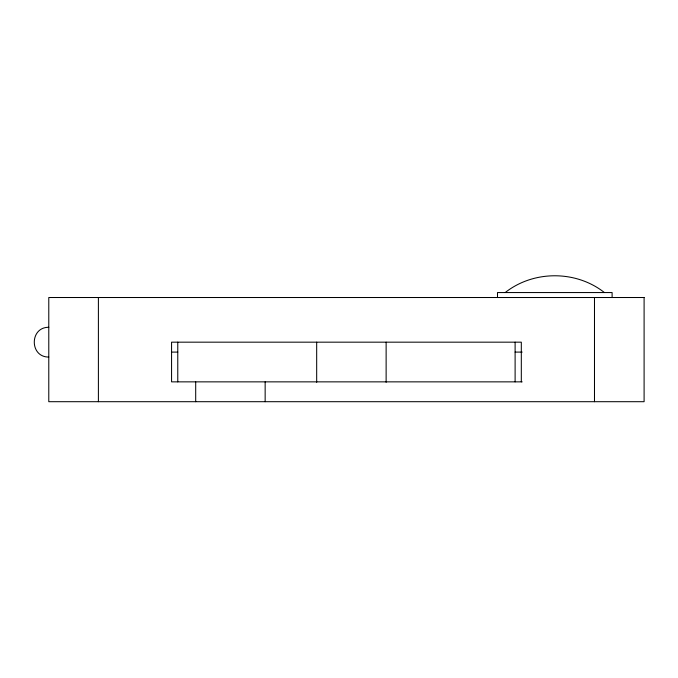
<?xml version="1.0" encoding="UTF-8"?>
<svg xmlns="http://www.w3.org/2000/svg" width="678" height="678" viewBox="0 0 678 678"><rect width="100%" height="100%" fill="white"/><g stroke="black" fill="none" stroke-linecap="round" stroke-linejoin="round"><path stroke-width="1.02" d="M505.195 292.557C533.561 270.183 576.046 270.183 604.412 292.557M48.782 327.288C29.459 327.084 29.459 357.247 48.782 357.052M171.67 352.094L177.772 352.094M515.111 352.094L522.17 352.094M522.17 381.858L171.568 381.858L171.568 342.17L521.314 342.17L521.314 381.858M612.107 297.515L612.107 292.557L497.499 292.557L497.499 297.515M594.487 297.515L594.487 401.698M515.111 342.17L515.111 381.858M386.129 342.17L386.129 382.282M316.677 342.17L316.677 382.282M265.149 381.858L265.149 401.698M195.696 381.858L195.696 401.698M177.772 342.17L177.772 381.858M98.395 297.515L98.395 401.698M644.1 297.515L48.782 297.515L48.782 401.698L644.1 401.698L644.1 297.515"/></g></svg>
